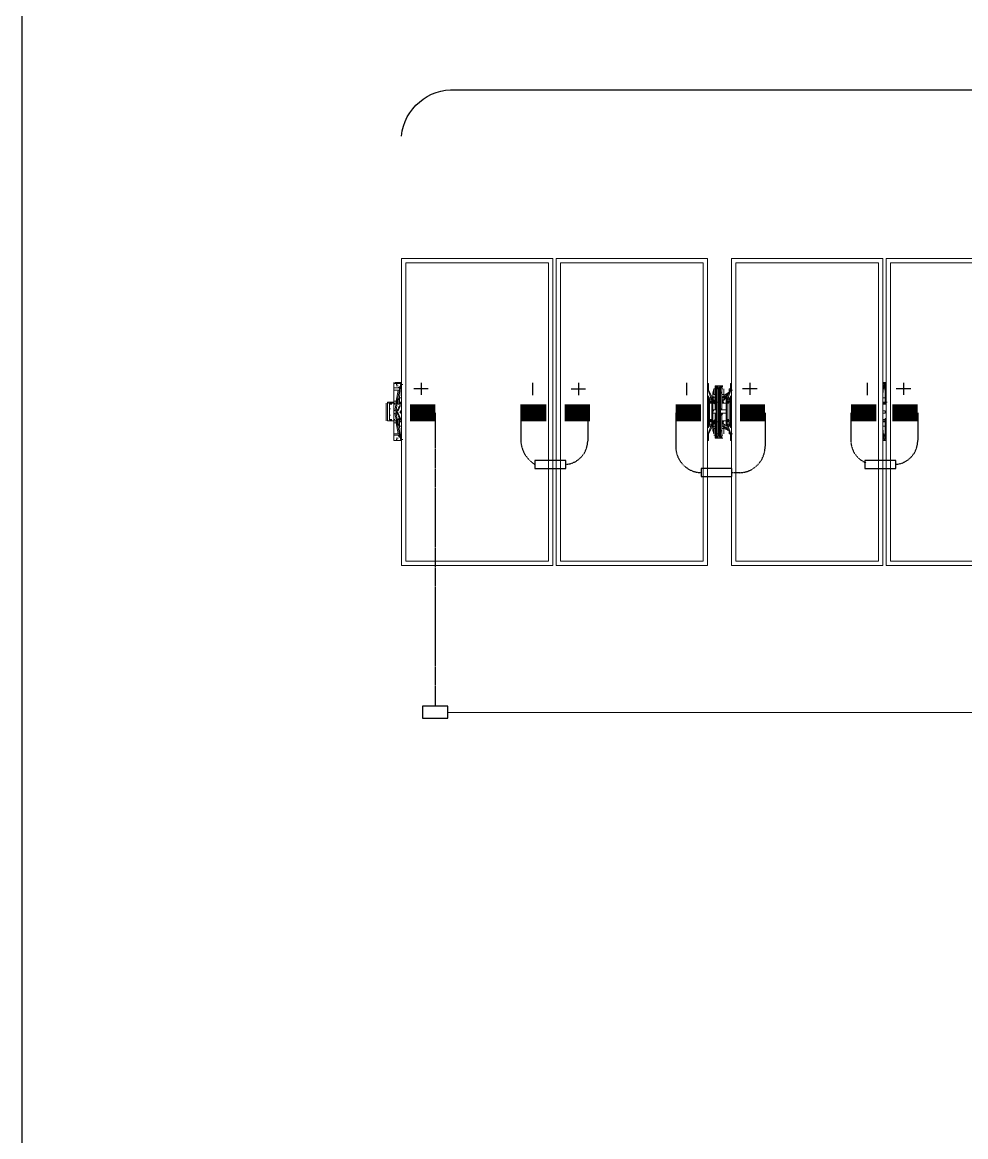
# Model space of a CAD drawing. Header units: feet. Extents: x -13743 to 68376, y -48 to 67763.
# Drawn here: x 2135.5 to 2413.8, y 9192.6 to 9521.3 of the extents above; entities that cross this region are included whole.
import ezdxf
from ezdxf.lldxf.tags import DXFTag

# ---------------------------------------------------------------- set-up
doc = ezdxf.new("R2010")
doc.units = ezdxf.units.FT
doc.header["$MEASUREMENT"] = 0
doc.linetypes.add('HIDDEN', pattern=[0.375, 0.25, -0.125])
for name, color, linetype in [('E-DC HARNESS-POS', 10, 'DC HARNESS CABLE'), ('E-HARN-COMP', 8, 'Continuous'), ('E-TRNK-CABL-NEG', 6, 'HIDDEN'), ('E-TRUNK-CABLE-POS', 6, 'HIDDEN'), ('G-ANNO-TEXT', 1, 'Continuous'), ('Polarity-Text', 7, 'Continuous')]:
    doc.layers.add(name, color=color, linetype=linetype)
doc.styles.get("Standard").update_dxf_attribs({"font": 'arial.ttf'})
tags = doc.linetypes.add('DC HARNESS CABLE', pattern='A,0.5,-0.2,["DH",Standard,S=0.1,R=0,X=-0.1,Y=-0.05],-0.2', length=0.9).pattern_tags.tags
tags[6] = DXFTag(74, 10)

# ---------------------------------------------------------------- blocks, each defined once
blk = doc.blocks.new('A$C4742fff2')
at = {"lineweight": 5}
for points in [[(0.0233, 0.4666), (0.2533, 0.4666), (0.2533, 0), (0.0233, 0)], [(0.2467, 0.46), (0.2467, 0.0067), (0.03, 0.0067), (0.03, 0.46)], [(0.4883, 0.4666), (0.2583, 0.4666), (0.2583, 0), (0.4883, 0)], [(0.4816, 0.46), (0.4816, 0.0067), (0.265, 0.0067), (0.265, 0.46)], [(0.525, 0.4666), (0.525, 0), (0.755, 0), (0.755, 0.4666)], [(0.5316, 0.46), (0.7483, 0.46), (0.7483, 0.0067), (0.5316, 0.0067)], [(0.76, 0), (0.99, 0), (0.99, 0.4666), (0.76, 0.4666)], [(0.7666, 0.0067), (0.7666, 0.46), (0.9833, 0.46), (0.9833, 0.0067)], [(0.5033, 0.2717), (0.5016, 0.2717), (0.5, 0.2717), (0.5, 0.27), (0.5016, 0.27), (0.5033, 0.27), (0.505, 0.27), (0.505, 0.2683), (0.505, 0.2483), (0.5066, 0.2483), (0.5066, 0.2683), (0.5083, 0.2683), (0.5083, 0.27), (0.51, 0.2717), (0.51, 0.2733), (0.5066, 0.2733), (0.5016, 0.2733), (0.5033, 0.2717), (0.505, 0.2717)], [(0.5033, 0.2733), (0.5016, 0.2733)], [(0.505, 0.2717), (0.5033, 0.2717)], [(0.4933, 0.255), (0.495, 0.255)], [(0.4983, 0.2683), (0.4983, 0.26), (0.5, 0.26), (0.5, 0.2683)], [(0.5083, 0.27), (0.5066, 0.27)], [(0.5133, 0.2567), (0.5133, 0.2517), (0.5116, 0.2517), (0.5116, 0.25), (0.51, 0.255), (0.5116, 0.255), (0.5116, 0.2567)], [(0.0067, 0.2467), (0.0067, 0.245), (0.0067, 0.2467), (0.0083, 0.2467), (0.005, 0.2467), (0.005, 0.245), (0.005, 0.2433), (0.005, 0.245), (0.0067, 0.245)], [(0.0117, 0.2467), (0.01, 0.2467)], [(0.02, 0.245), (0.0183, 0.245)], [(0.0217, 0.245), (0.02, 0.245)], [(0.4933, 0.25), (0.4916, 0.2483), (0.4933, 0.2467), (0.495, 0.2483)], [(0.4933, 0.25), (0.4916, 0.25), (0.4916, 0.2483), (0.4916, 0.2467), (0.4933, 0.2467), (0.495, 0.2467), (0.495, 0.2483), (0.495, 0.25)], [(0.495, 0.2483), (0.4933, 0.2483)], [(0.495, 0.2483), (0.4933, 0.2483)], [(0.5, 0.2483), (0.4983, 0.2483), (0.4966, 0.2483), (0.5, 0.2483), (0.5016, 0.2483)], [(0.5033, 0.2183), (0.5033, 0.2483), (0.5016, 0.2483), (0.5016, 0.2183)], [(0.5066, 0.2483), (0.5066, 0.2183), (0.5083, 0.2183), (0.5083, 0.2483)], [(0.51, 0.24), (0.51, 0.2367)], [(0.52, 0.2467), (0.5216, 0.2467), (0.5216, 0.2483), (0.5216, 0.25), (0.52, 0.25), (0.5183, 0.25), (0.5183, 0.2483), (0.5183, 0.2467)], [(0.52, 0.25), (0.5183, 0.2483), (0.52, 0.2467), (0.5216, 0.2483)], [(0.52, 0.2483), (0.5216, 0.2483), (0.52, 0.25)], [(0.5216, 0.2483), (0.52, 0.2483)], [(0.5216, 0.2483), (0.52, 0.2483)], [(0.0133, 0.2317), (0.015, 0.2317), (0.0167, 0.2217), (0.015, 0.2217)], [(0.015, 0.2317), (0.0167, 0.2317), (0.0167, 0.235), (0.015, 0.235)], [(0.02, 0.2217), (0.0183, 0.2217)], [(0.4883, 0.2317), (0.49, 0.2317)], [(0.4933, 0.2217), (0.4916, 0.22), (0.4933, 0.2183), (0.495, 0.22)], [(0.4933, 0.2217), (0.4916, 0.2217), (0.4916, 0.22), (0.4916, 0.2183), (0.4933, 0.2183), (0.495, 0.2183), (0.495, 0.22), (0.495, 0.2217)], [(0.5116, 0.2367), (0.51, 0.2367)], [(0.5116, 0.2367), (0.51, 0.2367)], [(0.51, 0.2317), (0.51, 0.23), (0.5116, 0.23), (0.51, 0.23), (0.51, 0.2267), (0.51, 0.23)], [(0.52, 0.2217), (0.5183, 0.22), (0.52, 0.2183), (0.5216, 0.22)], [(0.52, 0.22), (0.5216, 0.22), (0.52, 0.2217)], [(0.5233, 0.2317), (0.525, 0.2317)], [(0.7566, 0.235), (0.7583, 0.235), (0.7583, 0.2317), (0.755, 0.2317), (0.755, 0.2333), (0.755, 0.235)], [(0.4883, 0.2117), (0.49, 0.2117), (0.49, 0.2133), (0.4916, 0.2133), (0.4916, 0.215), (0.49, 0.215), (0.4883, 0.2133)], [(0.495, 0.22), (0.4933, 0.22)], [(0.495, 0.22), (0.4933, 0.22)], [(0.51, 0.2183), (0.5116, 0.2183)], [(0.5033, 0.195), (0.5033, 0.1967)], [(0.5083, 0.1967), (0.5066, 0.1967)], [(0.51, 0.195), (0.5083, 0.195)]]:
    blk.add_lwpolyline(points, close=True, dxfattribs=at)
for points in [[(0.0117, 0.27), (0.0117, 0.2667), (0.0183, 0.2667), (0.02, 0.2667), (0.02, 0.27), (0.0217, 0.2717), (0.02, 0.2717), (0.0183, 0.27), (0.0117, 0.27), (0.0117, 0.2767), (0.0117, 0.2783)], [(0.0133, 0.2783), (0.0233, 0.2783)], [(0.0133, 0.2767), (0.015, 0.2767)], [(0.015, 0.275), (0.0167, 0.275)], [(0.0167, 0.2733), (0.015, 0.2733), (0.0167, 0.2733), (0.0183, 0.2733)], [(0.0217, 0.2683), (0.0217, 0.27), (0.0217, 0.2733), (0.02, 0.27), (0.0183, 0.27)], [(0.0217, 0.275), (0.02, 0.255), (0.0217, 0.2717)], [(0.0217, 0.275), (0.0233, 0.275), (0.0217, 0.275)], [(0.0233, 0.275), (0.0233, 0.2733)], [(0.4883, 0.2767), (0.49, 0.2767), (0.49, 0.27), (0.49, 0.2683), (0.49, 0.2667), (0.4883, 0.2667), (0.49, 0.265), (0.49, 0.2667), (0.495, 0.2567), (0.495, 0.255), (0.4933, 0.255), (0.4933, 0.2533), (0.495, 0.2533), (0.495, 0.2517), (0.4966, 0.2517), (0.4983, 0.2567), (0.4983, 0.255), (0.5, 0.255), (0.5, 0.25), (0.4983, 0.2517), (0.4966, 0.2517), (0.4983, 0.25), (0.4966, 0.2517), (0.4966, 0.2617)], [(0.4966, 0.2367), (0.5016, 0.2367), (0.5, 0.2367), (0.5, 0.24), (0.5, 0.2617), (0.5, 0.2717)], [(0.5, 0.2683), (0.5016, 0.2683), (0.5016, 0.27), (0.5, 0.2717), (0.5, 0.2733), (0.5016, 0.2733), (0.5016, 0.2717), (0.5033, 0.2717), (0.5033, 0.2683), (0.505, 0.2683)], [(0.5016, 0.2733), (0.5033, 0.2733)], [(0.5016, 0.2717), (0.5033, 0.2717)], [(0.5083, 0.2717), (0.51, 0.2733), (0.5116, 0.2733), (0.51, 0.2733), (0.5083, 0.2717), (0.51, 0.2717), (0.5083, 0.2717), (0.5066, 0.2717), (0.5083, 0.2717), (0.5066, 0.2717), (0.5083, 0.2717), (0.5066, 0.2717), (0.5066, 0.2683), (0.5083, 0.2683), (0.5083, 0.2483)], [(0.5116, 0.2717), (0.51, 0.2717), (0.51, 0.27), (0.5083, 0.27), (0.51, 0.27)], [(0.51, 0.2717), (0.51, 0.2617)], [(0.5233, 0.2683), (0.5216, 0.2683), (0.5216, 0.265), (0.5216, 0.2633), (0.5216, 0.2667), (0.5233, 0.2667), (0.5233, 0.265), (0.525, 0.2667), (0.5233, 0.2667), (0.5233, 0.27), (0.5233, 0.2767), (0.525, 0.2767)], [(0.755, 0.2783), (0.76, 0.2783)], [(0.76, 0.255), (0.7583, 0.255), (0.7583, 0.265), (0.7566, 0.275), (0.7583, 0.275), (0.7566, 0.275), (0.7583, 0.2733), (0.7583, 0.2717), (0.7583, 0.27)], [(0.7566, 0.2733), (0.7566, 0.27)], [(0.0117, 0.2667), (0.0117, 0.25), (0.015, 0.25), (0.015, 0.2467), (0.0167, 0.2467), (0.0183, 0.2467)], [(0.0167, 0.2467), (0.0167, 0.25), (0.02, 0.255), (0.02, 0.2533), (0.0183, 0.2517), (0.0183, 0.245), (0.0167, 0.2467), (0.015, 0.235), (0.0133, 0.235), (0.015, 0.2467), (0.0117, 0.2467), (0.0117, 0.25)], [(0.02, 0.2667), (0.0167, 0.25), (0.015, 0.25), (0.0183, 0.2667)], [(0.02, 0.255), (0.02, 0.2483), (0.0233, 0.2483)], [(0.4966, 0.205), (0.4966, 0.215), (0.4966, 0.2517), (0.495, 0.2517), (0.4916, 0.2517), (0.4916, 0.2533), (0.49, 0.2533), (0.49, 0.255), (0.4883, 0.255), (0.4883, 0.2533), (0.49, 0.2533), (0.49, 0.2517), (0.4916, 0.2517), (0.49, 0.2517), (0.49, 0.25)], [(0.4883, 0.255), (0.4883, 0.255)], [(0.49, 0.27), (0.49, 0.27)], [(0.49, 0.2667), (0.49, 0.2667)], [(0.49, 0.265), (0.4933, 0.255), (0.49, 0.255), (0.49, 0.2567)], [(0.5, 0.2517), (0.5, 0.25), (0.4983, 0.25), (0.4983, 0.2517), (0.4966, 0.2517), (0.4966, 0.2533), (0.495, 0.2533), (0.495, 0.255), (0.495, 0.2567)], [(0.4983, 0.2683), (0.4966, 0.2617), (0.4966, 0.2517), (0.4966, 0.2533)], [(0.4966, 0.2583), (0.4966, 0.26)], [(0.4983, 0.2683), (0.4983, 0.2683)], [(0.4983, 0.2617), (0.4983, 0.2617)], [(0.5, 0.2567), (0.5, 0.26)], [(0.5016, 0.2483), (0.5016, 0.2683), (0.5033, 0.2683), (0.5033, 0.2483), (0.505, 0.2483), (0.505, 0.2183), (0.5066, 0.2183), (0.5066, 0.1983), (0.5083, 0.1983), (0.5083, 0.2183)], [(0.5016, 0.2633), (0.5033, 0.2633)], [(0.5016, 0.2617), (0.5033, 0.2617)], [(0.5033, 0.27), (0.505, 0.27), (0.5066, 0.27), (0.505, 0.27)], [(0.5083, 0.2633), (0.51, 0.2633)], [(0.5083, 0.2617), (0.51, 0.2617), (0.51, 0.24), (0.51, 0.2383), (0.5083, 0.2383)], [(0.5116, 0.2517), (0.5116, 0.25), (0.5133, 0.2517), (0.515, 0.2533), (0.5166, 0.2533), (0.5166, 0.255), (0.5183, 0.255), (0.5166, 0.2533), (0.5166, 0.2517), (0.5183, 0.2517), (0.5166, 0.2517), (0.5166, 0.215), (0.5183, 0.215), (0.5216, 0.215), (0.5233, 0.215), (0.5233, 0.2133), (0.525, 0.2133), (0.525, 0.2117), (0.5233, 0.2117), (0.5233, 0.2133), (0.5216, 0.2133), (0.5216, 0.215), (0.5216, 0.2167), (0.5233, 0.2167), (0.5233, 0.25), (0.5216, 0.25), (0.5216, 0.2517), (0.5216, 0.2533), (0.5233, 0.2533), (0.5233, 0.255), (0.525, 0.255), (0.5233, 0.2533), (0.5233, 0.2517), (0.5183, 0.2517), (0.5183, 0.2533), (0.52, 0.2533), (0.52, 0.255), (0.5183, 0.255), (0.5183, 0.2567), (0.5133, 0.2533), (0.5133, 0.2517), (0.5133, 0.2683), (0.5133, 0.26), (0.51, 0.26), (0.51, 0.2683), (0.5116, 0.2683), (0.51, 0.2683)], [(0.51, 0.26), (0.51, 0.2567)], [(0.5116, 0.2683), (0.5116, 0.2683)], [(0.515, 0.2517), (0.5133, 0.2517), (0.5116, 0.25), (0.5133, 0.2517), (0.5133, 0.2617)], [(0.5216, 0.2633), (0.5133, 0.2583), (0.5133, 0.26)], [(0.5133, 0.2617), (0.5133, 0.2617)], [(0.52, 0.26), (0.5133, 0.255)], [(0.5233, 0.2667), (0.5183, 0.2567), (0.5183, 0.255), (0.52, 0.255), (0.5216, 0.255)], [(0.5233, 0.2567), (0.5233, 0.255), (0.52, 0.255), (0.5233, 0.265)], [(0.5233, 0.27), (0.5233, 0.27)], [(0.7616, 0.2483), (0.76, 0.2483), (0.7583, 0.25), (0.7583, 0.255)], [(0, 0.2467), (0, 0.22)], [(0.0017, 0.2483), (0.005, 0.2483), (0.01, 0.2483), (0.0117, 0.2483), (0.01, 0.2483), (0.01, 0.2467), (0.0083, 0.2467), (0.01, 0.2467), (0.0083, 0.2467)], [(0.0017, 0.2467), (0.0033, 0.2467)], [(0.005, 0.2383), (0.005, 0.2433), (0.005, 0.2233), (0.005, 0.2217), (0.0067, 0.22), (0.0083, 0.22), (0.01, 0.22), (0.0083, 0.22), (0.01, 0.22), (0.0117, 0.22), (0.01, 0.22), (0.0117, 0.22), (0.01, 0.22), (0.005, 0.22), (0.0017, 0.22), (0.0033, 0.22)], [(0.0067, 0.2383), (0.005, 0.2383), (0.005, 0.2283)], [(0.0067, 0.245), (0.0083, 0.245)], [(0.01, 0.2467), (0.0083, 0.2467)], [(0.0083, 0.245), (0.0083, 0.245)], [(0.01, 0.2467), (0.0117, 0.2467)], [(0.01, 0.2467), (0.0117, 0.2467)], [(0.0133, 0.245), (0.0117, 0.245), (0.0117, 0.2467), (0.0117, 0.2483)], [(0.0133, 0.2217), (0.0117, 0.2217), (0.0117, 0.225), (0.0117, 0.2433), (0.0117, 0.245), (0.0117, 0.22), (0.0117, 0.2167)], [(0.0183, 0.25), (0.0167, 0.25), (0.015, 0.25)], [(0.015, 0.2467), (0.0167, 0.2467), (0.015, 0.2467)], [(0.02, 0.2433), (0.0167, 0.235), (0.0167, 0.2317), (0.02, 0.2233), (0.02, 0.2217), (0.0183, 0.2217)], [(0.0217, 0.2433), (0.0183, 0.235), (0.0167, 0.235), (0.0167, 0.2333), (0.0183, 0.2317), (0.0167, 0.2317)], [(0.0233, 0.245), (0.02, 0.245), (0.0217, 0.245), (0.02, 0.245), (0.0183, 0.245), (0.02, 0.245), (0.02, 0.2483)], [(0.0183, 0.245), (0.02, 0.245), (0.0183, 0.245)], [(0.0233, 0.2467), (0.02, 0.2467), (0.0217, 0.2467)], [(0.02, 0.245), (0.02, 0.2467)], [(0.4883, 0.2467), (0.49, 0.2467)], [(0.4916, 0.2517), (0.4916, 0.25), (0.49, 0.25), (0.49, 0.2167), (0.4916, 0.2167), (0.4916, 0.215), (0.495, 0.215), (0.495, 0.2133), (0.4933, 0.2133), (0.4933, 0.2117), (0.495, 0.2117), (0.495, 0.21)], [(0.4933, 0.2483), (0.4933, 0.25), (0.4916, 0.2483)], [(0.4916, 0.2467), (0.4916, 0.2483)], [(0.4916, 0.2483), (0.4933, 0.2483)], [(0.4916, 0.2467), (0.4933, 0.2467)], [(0.4933, 0.2483), (0.495, 0.2483)], [(0.4933, 0.2483), (0.495, 0.2483)], [(0.4933, 0.2483), (0.495, 0.2483)], [(0.4933, 0.2483), (0.495, 0.2483)], [(0.4933, 0.2483), (0.495, 0.2483)], [(0.4933, 0.2467), (0.495, 0.2467), (0.495, 0.2483)], [(0.4933, 0.2483), (0.495, 0.2483)], [(0.495, 0.2517), (0.495, 0.2517)], [(0.4966, 0.2517), (0.4966, 0.2517)], [(0.4966, 0.2467), (0.5, 0.2467)], [(0.4983, 0.2483), (0.5, 0.2483)], [(0.5, 0.245), (0.4983, 0.2467)], [(0.5016, 0.2383), (0.5016, 0.24), (0.5, 0.24), (0.5, 0.2367), (0.5016, 0.2367), (0.5033, 0.2367), (0.5016, 0.2367), (0.5033, 0.2367)], [(0.51, 0.2483), (0.5116, 0.2483), (0.51, 0.2483), (0.5116, 0.2483), (0.5133, 0.2483), (0.5116, 0.2483), (0.5133, 0.2483)], [(0.51, 0.2467), (0.5166, 0.2467)], [(0.52, 0.2483), (0.5183, 0.2483)], [(0.52, 0.2467), (0.5183, 0.2467), (0.5183, 0.2483)], [(0.52, 0.2483), (0.5216, 0.2483)], [(0.52, 0.2483), (0.5216, 0.2483)], [(0.52, 0.2483), (0.5216, 0.2483)], [(0.52, 0.2483), (0.5216, 0.2483), (0.5233, 0.2483)], [(0.52, 0.2467), (0.5216, 0.2467)], [(0.5216, 0.2467), (0.5216, 0.2483)], [(0.5233, 0.2517), (0.5233, 0.25)], [(0.5233, 0.2467), (0.525, 0.2467)], [(0.525, 0.2467), (0.5233, 0.2467), (0.525, 0.2467)], [(0.755, 0.2483), (0.76, 0.2483), (0.7583, 0.2483)], [(0.755, 0.2467), (0.7583, 0.2467), (0.76, 0.2467)], [(0.755, 0.245), (0.7583, 0.245), (0.76, 0.245)], [(0.7583, 0.245), (0.7583, 0.2467)], [(0.0067, 0.2283), (0.005, 0.2283), (0.005, 0.2233), (0.005, 0.2217), (0.0067, 0.2217), (0.0083, 0.22), (0.01, 0.22), (0.0117, 0.22), (0.01, 0.22)], [(0.0067, 0.2217), (0.0083, 0.2217)], [(0.0083, 0.2217), (0.0083, 0.2217)], [(0.015, 0.2167), (0.0167, 0.2167), (0.02, 0.2117), (0.02, 0.2183), (0.02, 0.22), (0.02, 0.2217), (0.0183, 0.2217), (0.02, 0.2217), (0.0217, 0.2217), (0.02, 0.2217), (0.02, 0.2233), (0.02, 0.22)], [(0.015, 0.2217), (0.015, 0.22), (0.0167, 0.22), (0.0167, 0.2167), (0.0183, 0.2167)], [(0.0167, 0.2367), (0.0183, 0.2367)], [(0.02, 0.2117), (0.02, 0.215), (0.0183, 0.215), (0.0183, 0.2217), (0.0167, 0.2217), (0.0167, 0.22)], [(0.0233, 0.2217), (0.0217, 0.2217), (0.0217, 0.2233), (0.02, 0.2233), (0.0217, 0.2233), (0.0183, 0.2317)], [(0.02, 0.2217), (0.0217, 0.2217), (0.02, 0.2217), (0.0183, 0.2233)], [(0.0233, 0.2317), (0.0217, 0.2317), (0.0217, 0.2333), (0.02, 0.2333), (0.0217, 0.2333), (0.0217, 0.235), (0.0233, 0.235)], [(0.4883, 0.2367), (0.49, 0.2367)], [(0.4883, 0.235), (0.49, 0.235)], [(0.4933, 0.22), (0.4933, 0.2217), (0.4916, 0.22)], [(0.5, 0.2317), (0.5, 0.23), (0.5016, 0.23), (0.5016, 0.2317), (0.4966, 0.2317), (0.4966, 0.235), (0.4983, 0.235)], [(0.5, 0.22), (0.4966, 0.22), (0.4983, 0.22), (0.5, 0.2217)], [(0.5016, 0.23), (0.5033, 0.23), (0.5016, 0.23), (0.5, 0.23), (0.5, 0.2267), (0.5, 0.23)], [(0.505, 0.195), (0.5033, 0.195), (0.5016, 0.195), (0.5016, 0.1933), (0.5, 0.1933), (0.5, 0.195), (0.5, 0.1967), (0.5, 0.205), (0.5, 0.2267), (0.5, 0.2283), (0.5016, 0.2283)], [(0.5083, 0.2367), (0.5166, 0.2367)], [(0.5166, 0.235), (0.5166, 0.2317), (0.5083, 0.2317)], [(0.5083, 0.205), (0.51, 0.205), (0.51, 0.2267), (0.51, 0.2283), (0.5083, 0.2283)], [(0.525, 0.22), (0.5233, 0.22), (0.5216, 0.22), (0.52, 0.22), (0.5216, 0.22), (0.52, 0.22), (0.5216, 0.22), (0.52, 0.22), (0.5216, 0.22), (0.52, 0.22), (0.5183, 0.22), (0.5183, 0.2183), (0.52, 0.2183), (0.5183, 0.2183), (0.5183, 0.22), (0.5183, 0.2217), (0.52, 0.2217), (0.5216, 0.2217), (0.5216, 0.22), (0.5216, 0.2183), (0.52, 0.2183), (0.5216, 0.2183), (0.5216, 0.22), (0.52, 0.22)], [(0.5233, 0.2367), (0.525, 0.2367)], [(0.5233, 0.235), (0.525, 0.235)], [(0.755, 0.2233), (0.755, 0.2217), (0.7583, 0.2217), (0.7583, 0.2233), (0.76, 0.2233)], [(0.7583, 0.22), (0.7583, 0.2233)], [(0.0117, 0.1983), (0.0117, 0.2), (0.0183, 0.2), (0.02, 0.2), (0.0167, 0.2167), (0.015, 0.2167), (0.015, 0.22), (0.0117, 0.22), (0.0133, 0.22)], [(0.0183, 0.2), (0.015, 0.2167), (0.0117, 0.2167), (0.0117, 0.2)], [(0.0233, 0.22), (0.02, 0.22), (0.0217, 0.22)], [(0.0233, 0.2183), (0.02, 0.2183)], [(0.0217, 0.195), (0.02, 0.2117), (0.0217, 0.1933)], [(0.49, 0.22), (0.4883, 0.22)], [(0.4883, 0.19), (0.49, 0.19), (0.49, 0.1967), (0.49, 0.2), (0.4883, 0.2), (0.49, 0.2017), (0.49, 0.2), (0.495, 0.21), (0.495, 0.2117), (0.4933, 0.2117), (0.495, 0.2117), (0.495, 0.2133), (0.4966, 0.2133), (0.4966, 0.215), (0.495, 0.215), (0.4966, 0.215), (0.4983, 0.2167), (0.4966, 0.215), (0.4983, 0.215), (0.5, 0.2167), (0.5, 0.215)], [(0.4883, 0.2117), (0.4883, 0.2117)], [(0.49, 0.215), (0.49, 0.2167)], [(0.49, 0.21), (0.49, 0.2117), (0.4933, 0.2117), (0.49, 0.2017)], [(0.4916, 0.22), (0.4933, 0.22)], [(0.4916, 0.22), (0.4916, 0.2183), (0.4933, 0.2183)], [(0.4933, 0.22), (0.495, 0.22)], [(0.4933, 0.22), (0.495, 0.22)], [(0.4933, 0.22), (0.495, 0.22)], [(0.4933, 0.22), (0.495, 0.22)], [(0.495, 0.22), (0.4933, 0.22)], [(0.495, 0.22), (0.495, 0.2183), (0.4933, 0.2183)], [(0.4933, 0.22), (0.495, 0.22)], [(0.495, 0.215), (0.495, 0.215)], [(0.4966, 0.2183), (0.5, 0.2183), (0.5016, 0.2183), (0.5, 0.2183), (0.4983, 0.2183), (0.5, 0.2183)], [(0.4966, 0.2133), (0.4966, 0.215), (0.4966, 0.205), (0.4983, 0.2), (0.4983, 0.2083), (0.5, 0.2083), (0.5, 0.2117), (0.4983, 0.2117), (0.4983, 0.21), (0.4966, 0.215), (0.4983, 0.215), (0.4983, 0.2167), (0.5, 0.2167), (0.5, 0.2117)], [(0.4966, 0.215), (0.4966, 0.215)], [(0.4966, 0.2083), (0.4966, 0.21)], [(0.4983, 0.1983), (0.5, 0.1983), (0.5, 0.2083)], [(0.4983, 0.205), (0.4983, 0.205)], [(0.5016, 0.2183), (0.5016, 0.1983), (0.5033, 0.1983), (0.5033, 0.2183), (0.505, 0.2183), (0.505, 0.2), (0.505, 0.1967), (0.5033, 0.1967), (0.5033, 0.1983)], [(0.5016, 0.205), (0.5033, 0.205)], [(0.5016, 0.2033), (0.5033, 0.2033)], [(0.5066, 0.195), (0.5066, 0.1967), (0.5066, 0.195), (0.5083, 0.195), (0.51, 0.195), (0.51, 0.1933), (0.51, 0.195), (0.5083, 0.195), (0.5066, 0.1967), (0.5083, 0.1967), (0.51, 0.195), (0.51, 0.1967), (0.51, 0.205)], [(0.5083, 0.2033), (0.51, 0.2033)], [(0.5166, 0.22), (0.51, 0.22), (0.5116, 0.22), (0.5116, 0.2183), (0.5133, 0.2183), (0.5116, 0.2183), (0.5133, 0.2183)], [(0.5216, 0.205), (0.5133, 0.2083), (0.51, 0.2083), (0.51, 0.2117), (0.5116, 0.2167), (0.5116, 0.215)], [(0.51, 0.2117), (0.5116, 0.2117), (0.5133, 0.21), (0.5133, 0.2083), (0.5133, 0.2), (0.5133, 0.205), (0.5133, 0.215), (0.5133, 0.2133)], [(0.51, 0.2083), (0.51, 0.1983), (0.5116, 0.1983), (0.51, 0.1983)], [(0.5133, 0.21), (0.5133, 0.215), (0.5116, 0.2167), (0.5133, 0.215), (0.5116, 0.2167), (0.5133, 0.215), (0.5133, 0.205)], [(0.5183, 0.21), (0.5183, 0.2117), (0.5133, 0.215), (0.515, 0.2133), (0.5166, 0.2133), (0.5183, 0.2133)], [(0.52, 0.2083), (0.5133, 0.2117)], [(0.5133, 0.205), (0.5133, 0.205)], [(0.5233, 0.2), (0.5183, 0.21), (0.5183, 0.2117), (0.52, 0.2117), (0.52, 0.2133), (0.5183, 0.2133), (0.5183, 0.215), (0.5166, 0.215), (0.5166, 0.2133), (0.5183, 0.2117), (0.52, 0.2117), (0.5216, 0.2117)], [(0.5166, 0.215), (0.5166, 0.215)], [(0.5183, 0.215), (0.5183, 0.215)], [(0.5233, 0.21), (0.5233, 0.2117), (0.52, 0.2117), (0.5233, 0.2017), (0.5233, 0.2), (0.5216, 0.2), (0.5216, 0.2033)], [(0.5216, 0.2017), (0.5216, 0.2033), (0.5216, 0.2017), (0.5233, 0.2017), (0.525, 0.2), (0.5233, 0.2), (0.5233, 0.1983), (0.5233, 0.1967), (0.5233, 0.19), (0.525, 0.19)], [(0.5233, 0.22), (0.525, 0.22), (0.5233, 0.22)], [(0.5233, 0.2167), (0.5233, 0.215)], [(0.525, 0.2117), (0.525, 0.2117)], [(0.7583, 0.2117), (0.7583, 0.2167), (0.76, 0.2183), (0.76, 0.22), (0.7583, 0.22), (0.755, 0.22)], [(0.755, 0.2183), (0.7583, 0.2183), (0.76, 0.2183)], [(0.76, 0.2117), (0.7583, 0.2117), (0.7583, 0.2017), (0.7566, 0.195), (0.7566, 0.1933), (0.7583, 0.1933)], [(0.0133, 0.19), (0.0117, 0.19), (0.0117, 0.1983), (0.0183, 0.1983), (0.02, 0.195), (0.0217, 0.195), (0.02, 0.1983)], [(0.0233, 0.19), (0.0133, 0.19), (0.015, 0.19)], [(0.0183, 0.1933), (0.0167, 0.1933), (0.015, 0.1933), (0.0167, 0.1933)], [(0.0167, 0.1917), (0.015, 0.1917)], [(0.02, 0.2017), (0.02, 0.1983), (0.0183, 0.1983)], [(0.0217, 0.1967), (0.0217, 0.1933), (0.0233, 0.1933), (0.0233, 0.1917), (0.0217, 0.1917), (0.0217, 0.1933), (0.02, 0.1967)], [(0.0217, 0.2), (0.0217, 0.1983)], [(0.5, 0.1983), (0.5016, 0.1983), (0.5016, 0.1967), (0.5, 0.195), (0.5, 0.1967), (0.5016, 0.1967), (0.5033, 0.1967)], [(0.505, 0.1967), (0.5033, 0.1967), (0.5033, 0.195), (0.5016, 0.195), (0.5033, 0.195), (0.5016, 0.195), (0.5016, 0.1933)], [(0.5033, 0.1933), (0.5016, 0.1933), (0.5033, 0.1933), (0.5083, 0.1933), (0.51, 0.1933)], [(0.5033, 0.2), (0.505, 0.2)], [(0.505, 0.1967), (0.5033, 0.1967), (0.505, 0.1967)], [(0.505, 0.1983), (0.5066, 0.1983), (0.5066, 0.1967), (0.5083, 0.1967), (0.5083, 0.1983)], [(0.5066, 0.2), (0.5083, 0.2)], [(0.51, 0.1967), (0.5083, 0.1967), (0.51, 0.1967), (0.51, 0.195), (0.51, 0.1933), (0.5116, 0.1933)], [(0.5116, 0.2), (0.5116, 0.2)], [(0.5233, 0.2), (0.5233, 0.2)], [(0.5233, 0.1967), (0.5233, 0.1967)], [(0.755, 0.19), (0.76, 0.19)], [(0.7583, 0.1983), (0.7583, 0.195), (0.7583, 0.1933), (0.7566, 0.1933), (0.7566, 0.1917), (0.7583, 0.1917)], [(0.7566, 0.1967), (0.7566, 0.1933), (0.7566, 0.1917)]]:
    blk.add_lwpolyline(points, dxfattribs=at)
at = {"color": 8, "lineweight": 5, "true_color": 0x808080}
for points in [[(0.0117, 0.2767), (0.0233, 0.2767)], [(0.0233, 0.265), (0.0233, 0.275), (0.025, 0.275)], [(0.5016, 0.2733), (0.5016, 0.2733)], [(0.5016, 0.2733), (0.5033, 0.2733)], [(0.5033, 0.2717), (0.505, 0.2717)], [(0.5066, 0.2717), (0.5083, 0.2717)], [(0.5083, 0.2733), (0.5083, 0.2733)], [(0.5083, 0.2733), (0.51, 0.2733)], [(0.755, 0.2767), (0.76, 0.2767)], [(0.76, 0.2733), (0.7583, 0.275), (0.7566, 0.275), (0.755, 0.26)], [(0.755, 0.2717), (0.755, 0.27), (0.755, 0.2717), (0.7566, 0.2717)], [(0.7566, 0.2733), (0.7566, 0.2733)], [(0.76, 0.2717), (0.7583, 0.2717), (0.7583, 0.27), (0.76, 0.2633)], [(0.02, 0.255), (0.0233, 0.255)], [(0.4883, 0.2667), (0.4883, 0.2683)], [(0.49, 0.2567), (0.4883, 0.2583)], [(0.4883, 0.2583), (0.4883, 0.2583)], [(0.5, 0.27), (0.5, 0.2617)], [(0.5, 0.26), (0.5016, 0.26)], [(0.5, 0.255), (0.5016, 0.255)], [(0.5016, 0.27), (0.5033, 0.27), (0.5016, 0.27), (0.5033, 0.27), (0.505, 0.27)], [(0.5016, 0.2633), (0.5016, 0.2383), (0.5016, 0.2367), (0.5033, 0.2367), (0.5016, 0.2367), (0.5033, 0.2367)], [(0.5066, 0.27), (0.5083, 0.27), (0.51, 0.27), (0.5083, 0.27), (0.51, 0.27), (0.51, 0.2617)], [(0.5083, 0.2633), (0.5083, 0.2383), (0.5083, 0.2367), (0.51, 0.2367), (0.5083, 0.2367)], [(0.51, 0.26), (0.5116, 0.26)], [(0.51, 0.255), (0.5116, 0.255)], [(0.52, 0.2617), (0.5183, 0.26), (0.5166, 0.2583), (0.515, 0.2567), (0.5133, 0.2567)], [(0.525, 0.2583), (0.5233, 0.2567)], [(0.5266, 0.2667), (0.525, 0.2667), (0.525, 0.2683)], [(0.525, 0.2583), (0.525, 0.2583)], [(0.755, 0.255), (0.7583, 0.255)], [(0.76, 0.2667), (0.7583, 0.2683), (0.7583, 0.27), (0.76, 0.27)], [(0.0017, 0.2483), (0.0017, 0.22)], [(0.0083, 0.2467), (0.01, 0.2467)], [(0.4916, 0.25), (0.4933, 0.25)], [(0.4916, 0.22), (0.4916, 0.2467)], [(0.495, 0.2517), (0.495, 0.25)], [(0.495, 0.2467), (0.495, 0.22)], [(0.5, 0.25), (0.5016, 0.25)], [(0.5116, 0.25), (0.51, 0.25)], [(0.5183, 0.25), (0.5183, 0.2517)], [(0.5183, 0.22), (0.5183, 0.2467)], [(0.5216, 0.25), (0.5233, 0.25)], [(0.5216, 0.2467), (0.5216, 0.22)], [(0.5016, 0.2033), (0.5016, 0.2317)], [(0.5016, 0.23), (0.5033, 0.23)], [(0.5083, 0.2033), (0.5083, 0.2283), (0.5083, 0.2317)], [(0.51, 0.2367), (0.5116, 0.2367)], [(0.51, 0.23), (0.5116, 0.23)], [(0.01, 0.22), (0.0083, 0.22)], [(0.0233, 0.2117), (0.02, 0.2117)], [(0.4883, 0.21), (0.49, 0.21)], [(0.4883, 0.21), (0.4883, 0.21)], [(0.4916, 0.2167), (0.4916, 0.2183)], [(0.495, 0.2183), (0.495, 0.215)], [(0.5, 0.2167), (0.5016, 0.2167)], [(0.5, 0.2117), (0.5016, 0.2117)], [(0.5, 0.2083), (0.5016, 0.2083)], [(0.5, 0.205), (0.5, 0.1967)], [(0.51, 0.2167), (0.5116, 0.2167)], [(0.51, 0.2117), (0.5116, 0.2117)], [(0.51, 0.2083), (0.5116, 0.2083)], [(0.51, 0.1967), (0.51, 0.205)], [(0.5133, 0.2117), (0.515, 0.21), (0.5166, 0.2083), (0.5183, 0.2067), (0.52, 0.205)], [(0.5183, 0.215), (0.5183, 0.2183)], [(0.5216, 0.2183), (0.5216, 0.2167)], [(0.5233, 0.21), (0.525, 0.21)], [(0.525, 0.21), (0.525, 0.21)], [(0.7583, 0.2117), (0.755, 0.2117)], [(0.755, 0.2083), (0.7566, 0.1933)], [(0.76, 0.195), (0.7583, 0.195), (0.7583, 0.1967), (0.76, 0.205)], [(0.0117, 0.19), (0.0233, 0.19)], [(0.0233, 0.1933), (0.0233, 0.2017)], [(0.0233, 0.1917), (0.025, 0.1917)], [(0.49, 0.1967), (0.4883, 0.1967), (0.49, 0.1967)], [(0.5016, 0.1967), (0.5033, 0.1967)], [(0.5016, 0.195), (0.5016, 0.195)], [(0.5016, 0.1933), (0.5016, 0.195)], [(0.5083, 0.1967), (0.51, 0.1967)], [(0.5083, 0.195), (0.5083, 0.195)], [(0.5083, 0.195), (0.5083, 0.1933)], [(0.525, 0.1967), (0.5233, 0.1967), (0.525, 0.1967)], [(0.525, 0.2), (0.5266, 0.2)], [(0.755, 0.1983), (0.755, 0.195), (0.755, 0.1967)], [(0.755, 0.19), (0.76, 0.19)], [(0.7566, 0.1917), (0.7583, 0.1917), (0.7583, 0.1933), (0.76, 0.1933)], [(0.7566, 0.1933), (0.7566, 0.1933)], [(0.76, 0.1983), (0.7583, 0.1983), (0.76, 0.2)]]:
    blk.add_lwpolyline(points, dxfattribs=at)
for points in [[(0.4883, 0.27), (0.49, 0.27)], [(0.525, 0.27), (0.5233, 0.27)], [(0.5033, 0.23), (0.5016, 0.23)], [(0.51, 0.23), (0.5083, 0.23)], [(0.49, 0.2), (0.4883, 0.2)], [(0.5033, 0.1967), (0.5016, 0.1967)], [(0.505, 0.1967), (0.5033, 0.1967)], [(0.5083, 0.1967), (0.5066, 0.1967)], [(0.51, 0.1967), (0.5083, 0.1967)]]:
    blk.add_lwpolyline(points, close=True, dxfattribs=at)

msp = doc.modelspace()

# ---------------------------------------------------------------- linework, layer by layer
msp.add_lwpolyline([(2135.51, 9817.46), (6237.96, 9817.46), (6237.96, 6365.88), (2135.51, 6365.88)], close=True)
at = {"layer": 'E-DC HARNESS-POS', "ltscale": 0.5}
msp.add_lwpolyline([(2261.08, 9317.81), (4184.35, 9317.72)], dxfattribs=at)
at = {"layer": 'E-HARN-COMP', "const_width": 5}
for points in [[(2249.89, 9406.14), (2257.35, 9406.14)], [(2282.65, 9406.14), (2290.11, 9406.14)], [(2295.51, 9406.14), (2302.96, 9406.14)], [(2328.27, 9406.14), (2335.72, 9406.14)], [(2347.2, 9406.14), (2354.65, 9406.14)], [(2379.95, 9406.14), (2387.41, 9406.14)], [(2392.22, 9406.14), (2399.67, 9406.14)]]:
    msp.add_lwpolyline(points, dxfattribs=at)
at = {"layer": 'E-HARN-COMP'}
for points in [[(2291.28, 9392.06), (2286.72, 9392.06), (2286.72, 9389.73), (2291.28, 9389.73)], [(2291.28, 9389.73), (2295.85, 9389.73), (2295.85, 9392.06), (2291.28, 9392.06)], [(2388.63, 9392.06), (2384.07, 9392.06), (2384.07, 9389.73), (2388.63, 9389.73)], [(2388.63, 9389.73), (2393.2, 9389.73), (2393.2, 9392.06), (2388.63, 9392.06)], [(2340.3, 9389.66), (2335.74, 9389.66), (2335.74, 9387.34), (2340.3, 9387.34)], [(2340.3, 9387.34), (2344.87, 9387.34), (2344.87, 9389.66), (2340.3, 9389.66)]]:
    msp.add_lwpolyline(points, dxfattribs=at)
msp.add_lwpolyline([(2261.08, 9316.01), (2261.08, 9319.62), (2253.62, 9319.62), (2253.62, 9316.01)], close=True, dxfattribs=at)
at = {"layer": 'E-TRNK-CABL-NEG', "ltscale": 0.1}
for points in [[(2282.55, 9408.59), (2282.55, 9398.63, 0.271194), (2286.73, 9390.89)], [(2328.27, 9406.14), (2328.27, 9396.18, 0.404462), (2335.75, 9388.44)], [(2379.95, 9406.14), (2379.95, 9397.91, 0.305811), (2384.35, 9391.39, 0.305811)]]:
    msp.add_lwpolyline(points, format="xyb", dxfattribs=at)
at = {"layer": 'E-TRUNK-CABLE-POS', "ltscale": 0.1}
msp.add_lwpolyline([(2257.35, 9406.14), (2257.35, 9319.62)], dxfattribs=at)
for points in [[(2302.32, 9406.13), (2302.32, 9397.9, -0.391396), (2295.85, 9390.89, -0.391396)], [(2354.65, 9406.14), (2354.65, 9396.18, -0.404462), (2347.17, 9388.44), (2344.87, 9388.44)], [(2399.67, 9406.14), (2399.67, 9397.91, -0.391396), (2393.2, 9390.9, -0.391396)]]:
    msp.add_lwpolyline(points, format="xyb", dxfattribs=at)
at = {"layer": 'G-ANNO-TEXT', "flags": 128}
msp.add_lwpolyline([(2247.39, 9487.76, -0.401002), (2263.39, 9501.4), (2810.32, 9501.4, 0.298343), (2828.82, 9515.05, 0.298343), (2847.33, 9501.4), (3437.26, 9501.4, -0.298343), (3455.77, 9487.76)], format="xyb", dxfattribs=at)
at = {"layer": 'Polarity-Text'}
for p, q in [((2253.15, 9414.99), (2253.15, 9411.37)), ((2286.05, 9414.92), (2286.05, 9411.3)), ((2299.56, 9414.92), (2299.56, 9411.3)), ((2331.42, 9414.92), (2331.42, 9411.3)), ((2350.15, 9414.99), (2350.15, 9411.37)), ((2384.73, 9414.92), (2384.73, 9411.3)), ((2395.48, 9414.99), (2395.48, 9411.37)), ((2255.29, 9413.18), (2251.02, 9413.18)), ((2301.7, 9413.11), (2297.43, 9413.11)), ((2352.29, 9413.18), (2348.02, 9413.18)), ((2397.62, 9413.18), (2393.34, 9413.18))]:
    msp.add_line(p, q, dxfattribs=at)

# ---------------------------------------------------------------- block references
at = {"xscale": 194.04614304, "yscale": 194.04614304, "zscale": 194.04614304}
msp.add_blockref('A$C4742fff2', (2242.87, 9361.08), dxfattribs=at)

doc.saveas('drawing.dxf')
